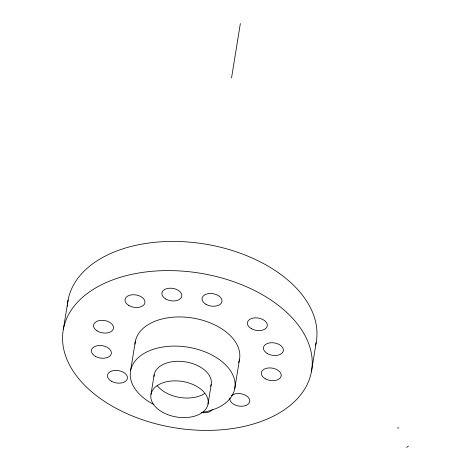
<?xml version="1.0" encoding="UTF-8"?>
<svg xmlns="http://www.w3.org/2000/svg" width="471" height="471" viewBox="0 0 471 471"><rect width="100%" height="100%" fill="white"/><g stroke="black" fill="none" stroke-linecap="round" stroke-linejoin="round"><path stroke-width="0.71" d="M63.379 329.2L68.101 300.033M130.585 370.718L135.307 341.552M150.979 394.327L154.147 374.763M231.532 77.992L240.351 23.55M208.029 404.13A28.943 18.016 9.2 0 0 168.112 381.439A28.943 18.016 9.2 0 0 162.371 412.119A28.943 18.016 9.2 0 0 208.029 404.13L211.196 384.56M234.758 388.61L239.486 359.444M311.413 371.796A125.845 78.339 9.2 0 0 137.879 273.151A125.845 78.339 9.2 0 0 112.899 406.544A125.845 78.339 9.2 0 0 311.413 371.796L316.141 342.629M406.673 447.45L408.439 446.09M397.4 428.057L398.819 427.868M153.964 376.523A28.943 18.016 9.2 0 1 185.992 361.952A28.943 18.016 9.2 0 1 210.737 386.273M204.549 393.579A28.943 18.016 9.2 0 1 157.114 385.431M134.994 344.118A52.852 32.905 9.2 0 1 193.964 318.243A52.852 32.905 9.2 0 1 238.638 362.57M153.999 404.613A52.852 32.905 9.2 0 1 145.38 352.685A52.852 32.905 9.2 0 1 226.245 365.484A52.852 32.905 9.2 0 1 202.565 412.302M67.583 303.489A125.845 78.339 9.2 0 1 205.986 244.225A125.845 78.339 9.2 0 1 315.546 345.367M67.347 306.285A125.845 78.339 9.2 0 1 67.441 304.884M212.256 409.599A10.068 6.264 9.2 0 1 201.235 412.472M231.279 395.746A10.068 6.264 9.2 0 1 247.876 396.947A10.068 6.264 9.2 0 1 242.147 406.249A10.068 6.264 9.2 0 1 229.936 397.93M95.501 356.4A10.068 6.264 9.2 0 0 111.321 353.533A10.068 6.264 9.2 0 0 97.356 345.708A10.068 6.264 9.2 0 0 95.501 356.4M165.857 299.044A10.068 6.264 9.2 0 0 181.771 296.318A10.068 6.264 9.2 0 0 167.941 288.387A10.068 6.264 9.2 0 0 165.857 299.044M267.44 353.597A10.068 6.264 9.2 0 0 283.324 350.818A10.068 6.264 9.2 0 0 269.441 342.929A10.068 6.264 9.2 0 0 267.44 353.597M111.492 381.257A10.068 6.264 9.2 0 0 127.376 378.472A10.068 6.264 9.2 0 0 113.493 370.583A10.068 6.264 9.2 0 0 111.492 381.257M97.038 330.854A10.068 6.264 9.2 0 0 113.352 328.823A10.068 6.264 9.2 0 0 100.217 320.41A10.068 6.264 9.2 0 0 97.038 330.854M265.297 378.784A10.068 6.264 9.2 0 0 281.181 376.005A10.068 6.264 9.2 0 0 267.293 368.11A10.068 6.264 9.2 0 0 265.297 378.784M251.379 328.705A10.068 6.264 9.2 0 0 267.263 325.926A10.068 6.264 9.2 0 0 253.38 318.037A10.068 6.264 9.2 0 0 251.379 328.705M128.766 305.449A10.068 6.264 9.2 0 0 144.868 303.024A10.068 6.264 9.2 0 0 131.338 294.881A10.068 6.264 9.2 0 0 128.766 305.449M206.051 304.36A10.068 6.264 9.2 0 0 221.929 301.587A10.068 6.264 9.2 0 0 208.052 293.692A10.068 6.264 9.2 0 0 206.051 304.36"/></g></svg>
